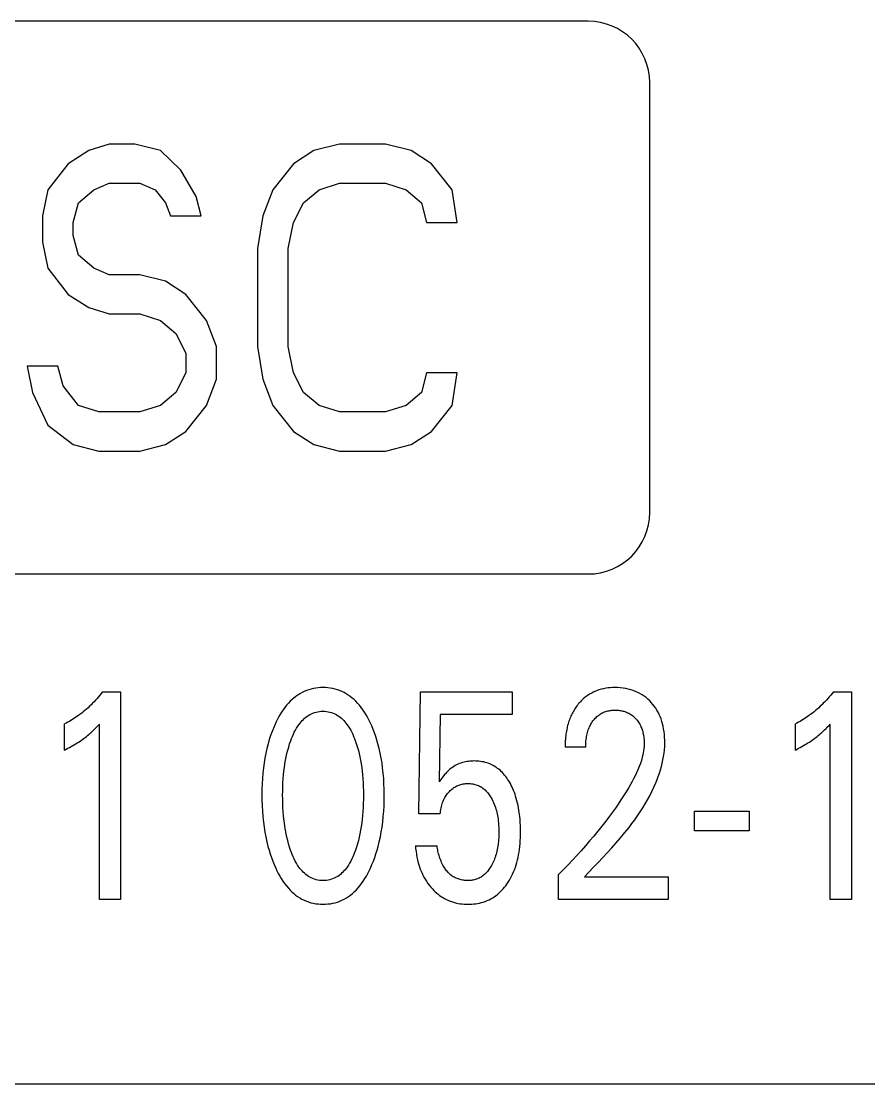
# Model space of a CAD drawing. Extents: x 0 to 420, y 0 to 297.
# Drawn here: x 186.53 to 193.43, y 186.17 to 194.82 of the extents above; entities that cross this region are included whole.
import ezdxf

# ---------------------------------------------------------------- set-up
doc = ezdxf.new("R2010")
doc.units = 0
doc.header["$LTSCALE"] = 23.1
doc.layers.add('10000_FRONT', color=7, linetype='CONTINUOUS')

msp = doc.modelspace()

# ---------------------------------------------------------------- linework, layer by layer
at = {"layer": '10000_FRONT', "color": 7, "linetype": 'CONTINUOUS'}
for p, q in [((191.1476, 194.8227), (183.6476, 194.8227)), ((191.6476, 190.8227), (191.6476, 194.3227)), ((187.0809, 193.7695), (186.9143, 193.6631)), ((187.2476, 193.8227), (187.0809, 193.7695)), ((187.4559, 193.8227), (187.2476, 193.8227)), ((187.6643, 193.7695), (187.4559, 193.8227)), ((187.8309, 193.6099), (187.6643, 193.7695)), ((188.9143, 193.7695), (188.7476, 193.6631)), ((189.1226, 193.8227), (188.9143, 193.7695)), ((189.4976, 193.8227), (189.1226, 193.8227)), ((189.7059, 193.7695), (189.4976, 193.8227)), ((189.8726, 193.6631), (189.7059, 193.7695)), ((186.9143, 193.6631), (186.7476, 193.4503)), ((187.9559, 193.3971), (187.8309, 193.6099)), ((188.7476, 193.6631), (188.5809, 193.4503)), ((190.0393, 193.4503), (189.8726, 193.6631)), ((187.1226, 193.4503), (187.2476, 193.5035)), ((187.2476, 193.5035), (187.4976, 193.5035)), ((187.4976, 193.5035), (187.6226, 193.4503)), ((188.9559, 193.4503), (189.1226, 193.5035)), ((189.1226, 193.5035), (189.4976, 193.5035)), ((189.4976, 193.5035), (189.6643, 193.4503)), ((186.7476, 193.4503), (186.7059, 193.2376)), ((186.9976, 193.3439), (187.1226, 193.4503)), ((187.6226, 193.4503), (187.7059, 193.3439)), ((188.5809, 193.4503), (188.4976, 193.2376)), ((188.8309, 193.3439), (188.9559, 193.4503)), ((189.6643, 193.4503), (189.7893, 193.3439)), ((190.0809, 193.1844), (190.0393, 193.4503)), ((186.9559, 193.1844), (186.9976, 193.3439)), ((187.7059, 193.3439), (187.7476, 193.2376)), ((187.9976, 193.2376), (187.9559, 193.3971)), ((188.7476, 193.1844), (188.8309, 193.3439)), ((189.7893, 193.3439), (189.8309, 193.1844)), ((186.7059, 193.2376), (186.7059, 193.0248)), ((186.9559, 193.078), (186.9559, 193.1844)), ((187.7476, 193.2376), (187.9976, 193.2376)), ((188.4976, 193.2376), (188.4559, 192.9716)), ((188.7059, 192.9716), (188.7476, 193.1844)), ((189.8309, 193.1844), (190.0809, 193.1844)), ((186.9976, 192.9184), (186.9559, 193.078)), ((186.7059, 193.0248), (186.7476, 192.812)), ((187.1226, 192.812), (186.9976, 192.9184)), ((188.4559, 192.9716), (188.4559, 192.1737)), ((188.7059, 192.1737), (188.7059, 192.9716)), ((186.7476, 192.812), (186.9143, 192.5993)), ((187.2476, 192.7588), (187.1226, 192.812)), ((187.4976, 192.7588), (187.2476, 192.7588)), ((187.7059, 192.7056), (187.4976, 192.7588)), ((187.8726, 192.5993), (187.7059, 192.7056)), ((186.9143, 192.5993), (187.0809, 192.4929)), ((188.0393, 192.3865), (187.8726, 192.5993)), ((187.0809, 192.4929), (187.2476, 192.4397)), ((187.2476, 192.4397), (187.4976, 192.4397)), ((187.4976, 192.4397), (187.6643, 192.3865)), ((187.6643, 192.3865), (187.7893, 192.2801)), ((188.1226, 192.1737), (188.0393, 192.3865)), ((187.7893, 192.2801), (187.8726, 192.1205)), ((187.8726, 192.1205), (187.8726, 191.961)), ((188.1226, 191.9078), (188.1226, 192.1737)), ((188.4559, 192.1737), (188.4976, 191.9078)), ((188.7476, 191.961), (188.7059, 192.1737)), ((186.5809, 192.0142), (186.6226, 191.8014)), ((186.8309, 192.0142), (186.5809, 192.0142)), ((186.8726, 191.8546), (186.8309, 192.0142)), ((187.8726, 191.961), (187.7893, 191.8014)), ((188.8309, 191.8014), (188.7476, 191.961)), ((189.8309, 191.961), (189.7893, 191.8014)), ((190.0809, 191.961), (189.8309, 191.961)), ((190.0393, 191.695), (190.0809, 191.961)), ((188.0393, 191.695), (188.1226, 191.9078)), ((188.4976, 191.9078), (188.5809, 191.695)), ((186.6226, 191.8014), (186.7476, 191.5354)), ((186.9976, 191.695), (186.8726, 191.8546)), ((187.7893, 191.8014), (187.6643, 191.695)), ((188.9559, 191.695), (188.8309, 191.8014)), ((189.7893, 191.8014), (189.6643, 191.695)), ((187.1643, 191.6418), (186.9976, 191.695)), ((187.6643, 191.695), (187.4976, 191.6418)), ((187.8726, 191.4822), (188.0393, 191.695)), ((188.5809, 191.695), (188.7476, 191.4822)), ((189.1226, 191.6418), (188.9559, 191.695)), ((189.6643, 191.695), (189.4976, 191.6418)), ((189.8726, 191.4822), (190.0393, 191.695)), ((187.4976, 191.6418), (187.1643, 191.6418)), ((189.4976, 191.6418), (189.1226, 191.6418)), ((186.7476, 191.5354), (186.9559, 191.3759)), ((187.7059, 191.3759), (187.8726, 191.4822)), ((188.7476, 191.4822), (188.9143, 191.3759)), ((189.7059, 191.3759), (189.8726, 191.4822)), ((186.9559, 191.3759), (187.1643, 191.3227)), ((187.4976, 191.3227), (187.7059, 191.3759)), ((188.9143, 191.3759), (189.1226, 191.3227)), ((189.4976, 191.3227), (189.7059, 191.3759)), ((187.1643, 191.3227), (187.4976, 191.3227)), ((189.1226, 191.3227), (189.4976, 191.3227)), ((183.6476, 190.3227), (191.1476, 190.3227)), ((187.1838, 189.3492), (187.1725, 189.3355)), ((187.1948, 189.363), (187.1838, 189.3492)), ((187.1948, 189.363), (187.3413, 189.363)), ((187.3413, 189.363), (187.3413, 187.6727)), ((188.8178, 189.3576), (188.8003, 189.3479)), ((188.8357, 189.3664), (188.8178, 189.3576)), ((188.8538, 189.3739), (188.8357, 189.3664)), ((188.8723, 189.3804), (188.8538, 189.3739)), ((188.8911, 189.3858), (188.8723, 189.3804)), ((188.9102, 189.3902), (188.8911, 189.3858)), ((188.9296, 189.3936), (188.9102, 189.3902)), ((188.9492, 189.396), (188.9296, 189.3936)), ((188.9689, 189.3975), (188.9492, 189.396)), ((188.9886, 189.398), (188.9689, 189.3975)), ((189.0084, 189.3975), (188.9886, 189.398)), ((189.0281, 189.3961), (189.0084, 189.3975)), ((189.0477, 189.3936), (189.0281, 189.3961)), ((189.0672, 189.3902), (189.0477, 189.3936)), ((189.0864, 189.3858), (189.0672, 189.3902)), ((189.1053, 189.3804), (189.0864, 189.3858)), ((189.1238, 189.3739), (189.1053, 189.3804)), ((189.1419, 189.3664), (189.1238, 189.3739)), ((189.1599, 189.3576), (189.1419, 189.3664)), ((189.1773, 189.3479), (189.1599, 189.3576)), ((189.7697, 188.3691), (189.7807, 189.363)), ((189.7807, 189.363), (190.5288, 189.363)), ((190.5288, 189.363), (190.5288, 189.1775)), ((191.1754, 189.3538), (191.1572, 189.3434)), ((191.1942, 189.3631), (191.1754, 189.3538)), ((191.2135, 189.3713), (191.1942, 189.3631)), ((191.2332, 189.3784), (191.2135, 189.3713)), ((191.2533, 189.3843), (191.2332, 189.3784)), ((191.2716, 189.3886), (191.2533, 189.3843)), ((191.29, 189.3921), (191.2716, 189.3886)), ((191.3086, 189.3947), (191.29, 189.3921)), ((191.3272, 189.3965), (191.3086, 189.3947)), ((191.346, 189.3976), (191.3272, 189.3965)), ((191.3648, 189.398), (191.346, 189.3976)), ((191.3867, 189.3976), (191.3648, 189.398)), ((191.4086, 189.3962), (191.3867, 189.3976)), ((191.4304, 189.3939), (191.4086, 189.3962)), ((191.4521, 189.3904), (191.4304, 189.3939)), ((191.4735, 189.3859), (191.4521, 189.3904)), ((191.4931, 189.3807), (191.4735, 189.3859)), ((191.5124, 189.3745), (191.4931, 189.3807)), ((191.5313, 189.3673), (191.5124, 189.3745)), ((191.5498, 189.3591), (191.5313, 189.3673)), ((191.5678, 189.3498), (191.5498, 189.3591)), ((191.5851, 189.3396), (191.5678, 189.3498)), ((193.1319, 189.3492), (193.1207, 189.3355)), ((193.143, 189.363), (193.1319, 189.3492)), ((193.143, 189.363), (193.2895, 189.363)), ((193.2895, 189.363), (193.2895, 187.6727)), ((187.1128, 189.2699), (187.1002, 189.2574)), ((187.1252, 189.2826), (187.1128, 189.2699)), ((187.1374, 189.2955), (187.1252, 189.2826)), ((187.1493, 189.3087), (187.1374, 189.2955)), ((187.161, 189.322), (187.1493, 189.3087)), ((187.1725, 189.3355), (187.161, 189.322)), ((188.7078, 189.2716), (188.6922, 189.2538)), ((188.7217, 189.2861), (188.7078, 189.2716)), ((188.7362, 189.2999), (188.7217, 189.2861)), ((188.7514, 189.3131), (188.7362, 189.2999)), ((188.7671, 189.3255), (188.7514, 189.3131)), ((188.7834, 189.3371), (188.7671, 189.3255)), ((188.8003, 189.3479), (188.7834, 189.3371)), ((189.1942, 189.3372), (189.1773, 189.3479)), ((189.2105, 189.3255), (189.1942, 189.3372)), ((189.2263, 189.3131), (189.2105, 189.3255)), ((189.2414, 189.2999), (189.2263, 189.3131)), ((189.2559, 189.2861), (189.2414, 189.2999)), ((189.2698, 189.2716), (189.2559, 189.2861)), ((189.2854, 189.2538), (189.2698, 189.2716)), ((191.0693, 189.267), (191.0624, 189.2587)), ((191.0763, 189.2751), (191.0693, 189.267)), ((191.0835, 189.2829), (191.0763, 189.2751)), ((191.0909, 189.2905), (191.0835, 189.2829)), ((191.1063, 189.3052), (191.0909, 189.2905)), ((191.1225, 189.3189), (191.1063, 189.3052)), ((191.1395, 189.3317), (191.1225, 189.3189)), ((191.1572, 189.3434), (191.1395, 189.3317)), ((191.6017, 189.3284), (191.5851, 189.3396)), ((191.6177, 189.3163), (191.6017, 189.3284)), ((191.6331, 189.3033), (191.6177, 189.3163)), ((191.6477, 189.2895), (191.6331, 189.3033)), ((191.6609, 189.2757), (191.6477, 189.2895)), ((191.6734, 189.2613), (191.6609, 189.2757)), ((193.061, 189.2699), (193.0484, 189.2574)), ((193.0734, 189.2826), (193.061, 189.2699)), ((193.0855, 189.2955), (193.0734, 189.2826)), ((193.0975, 189.3087), (193.0855, 189.2955)), ((193.1092, 189.322), (193.0975, 189.3087)), ((193.1207, 189.3355), (193.1092, 189.322)), ((187.0106, 189.1803), (186.997, 189.1703)), ((187.024, 189.1906), (187.0106, 189.1803)), ((187.0372, 189.2012), (187.024, 189.1906)), ((187.0502, 189.212), (187.0372, 189.2012)), ((187.063, 189.223), (187.0502, 189.212)), ((187.0756, 189.2342), (187.063, 189.223)), ((187.088, 189.2457), (187.0756, 189.2342)), ((187.1002, 189.2574), (187.088, 189.2457)), ((188.6381, 189.1764), (188.6264, 189.1558)), ((188.6505, 189.1965), (188.6381, 189.1764)), ((188.6636, 189.2162), (188.6505, 189.1965)), ((188.6775, 189.2353), (188.6636, 189.2162)), ((188.6922, 189.2538), (188.6775, 189.2353)), ((188.8699, 189.1719), (188.8813, 189.1786)), ((188.8813, 189.1786), (188.8937, 189.1848)), ((188.8937, 189.1848), (188.9065, 189.1902)), ((188.9065, 189.1902), (188.9196, 189.1947)), ((188.9196, 189.1947), (188.9331, 189.1985)), ((188.9331, 189.1985), (188.9468, 189.2014)), ((188.9468, 189.2014), (188.9606, 189.2035)), ((188.9606, 189.2035), (188.9746, 189.2048)), ((188.9746, 189.2048), (188.9886, 189.2052)), ((188.9886, 189.2052), (189.0026, 189.2048)), ((189.0026, 189.2048), (189.0166, 189.2035)), ((189.0166, 189.2035), (189.0305, 189.2014)), ((189.0305, 189.2014), (189.0441, 189.1985)), ((189.0441, 189.1985), (189.0576, 189.1947)), ((189.0576, 189.1947), (189.0707, 189.1902)), ((189.0707, 189.1902), (189.0835, 189.1848)), ((189.0835, 189.1848), (189.0959, 189.1786)), ((189.0959, 189.1786), (189.1073, 189.1719)), ((189.3001, 189.2353), (189.2854, 189.2538)), ((189.3139, 189.2162), (189.3001, 189.2353)), ((189.3269, 189.1965), (189.3139, 189.2162)), ((189.3393, 189.1764), (189.3269, 189.1965)), ((189.3509, 189.1558), (189.3393, 189.1764)), ((189.9427, 189.1775), (189.9327, 188.6305)), ((190.5288, 189.1775), (189.9427, 189.1775)), ((191.0112, 189.1771), (191.0064, 189.1666)), ((191.016, 189.1867), (191.0112, 189.1771)), ((191.0209, 189.1962), (191.016, 189.1867)), ((191.0262, 189.2055), (191.0209, 189.1962)), ((191.0316, 189.2148), (191.0262, 189.2055)), ((191.0373, 189.2239), (191.0316, 189.2148)), ((191.0433, 189.2328), (191.0373, 189.2239)), ((191.0494, 189.2416), (191.0433, 189.2328)), ((191.0558, 189.2502), (191.0494, 189.2416)), ((191.0624, 189.2587), (191.0558, 189.2502)), ((191.2327, 189.1735), (191.2404, 189.179)), ((191.2404, 189.179), (191.2481, 189.1839)), ((191.2481, 189.1839), (191.256, 189.1885)), ((191.256, 189.1885), (191.264, 189.1927)), ((191.264, 189.1927), (191.2723, 189.1965)), ((191.2723, 189.1965), (191.2807, 189.2)), ((191.2807, 189.2), (191.2893, 189.2031)), ((191.2893, 189.2031), (191.298, 189.2059)), ((191.298, 189.2059), (191.3061, 189.208)), ((191.3061, 189.208), (191.3144, 189.2099)), ((191.3144, 189.2099), (191.3227, 189.2114)), ((191.3227, 189.2114), (191.331, 189.2127)), ((191.331, 189.2127), (191.3394, 189.2136)), ((191.3394, 189.2136), (191.3478, 189.2143)), ((191.3478, 189.2143), (191.3563, 189.2147)), ((191.3563, 189.2147), (191.3648, 189.2148)), ((191.3648, 189.2148), (191.3742, 189.2147)), ((191.3742, 189.2147), (191.3835, 189.2143)), ((191.3835, 189.2143), (191.3929, 189.2136)), ((191.3929, 189.2136), (191.4022, 189.2125)), ((191.4022, 189.2125), (191.4115, 189.2111)), ((191.4115, 189.2111), (191.4207, 189.2093)), ((191.4207, 189.2093), (191.4299, 189.2072)), ((191.4299, 189.2072), (191.4382, 189.2049)), ((191.4382, 189.2049), (191.4465, 189.2023)), ((191.4465, 189.2023), (191.4547, 189.1993)), ((191.4547, 189.1993), (191.4628, 189.1961)), ((191.4628, 189.1961), (191.4707, 189.1925)), ((191.4707, 189.1925), (191.4785, 189.1886)), ((191.4785, 189.1886), (191.486, 189.1843)), ((191.486, 189.1843), (191.4934, 189.1797)), ((191.4934, 189.1797), (191.5006, 189.1748)), ((191.6852, 189.2463), (191.6734, 189.2613)), ((191.6963, 189.2307), (191.6852, 189.2463)), ((191.7065, 189.2146), (191.6963, 189.2307)), ((191.7159, 189.198), (191.7065, 189.2146)), ((191.7249, 189.1799), (191.7159, 189.198)), ((191.733, 189.1613), (191.7249, 189.1799)), ((192.9588, 189.1803), (192.9452, 189.1703)), ((192.9721, 189.1906), (192.9588, 189.1803)), ((192.9853, 189.2012), (192.9721, 189.1906)), ((192.9983, 189.212), (192.9853, 189.2012)), ((193.0111, 189.223), (192.9983, 189.212)), ((193.0237, 189.2342), (193.0111, 189.223)), ((193.0361, 189.2457), (193.0237, 189.2342)), ((193.0484, 189.2574), (193.0361, 189.2457)), ((186.8983, 189.1083), (186.8853, 189.1016)), ((186.8853, 188.8895), (186.8853, 189.1016)), ((186.9111, 189.1153), (186.8983, 189.1083)), ((186.9238, 189.1225), (186.9111, 189.1153)), ((186.9363, 189.13), (186.9238, 189.1225)), ((186.9488, 189.1376), (186.9363, 189.13)), ((186.961, 189.1455), (186.9488, 189.1376)), ((186.9732, 189.1535), (186.961, 189.1455)), ((186.9852, 189.1618), (186.9732, 189.1535)), ((186.997, 189.1703), (186.9852, 189.1618)), ((187.1499, 189.0807), (187.1591, 189.0905)), ((187.1591, 189.0905), (187.1683, 189.1004)), ((187.1683, 187.6727), (187.1683, 189.1004)), ((188.6014, 189.1061), (188.5872, 189.074)), ((188.6049, 189.1136), (188.6014, 189.1061)), ((188.6154, 189.1349), (188.6049, 189.1136)), ((188.6264, 189.1558), (188.6154, 189.1349)), ((188.7829, 189.0832), (188.7937, 189.0986)), ((188.7937, 189.0986), (188.8018, 189.1092)), ((188.8018, 189.1092), (188.8103, 189.1195)), ((188.8103, 189.1195), (188.8192, 189.1294)), ((188.8192, 189.1294), (188.8285, 189.139)), ((188.8285, 189.139), (188.8382, 189.148)), ((188.8382, 189.148), (188.8483, 189.1566)), ((188.8483, 189.1566), (188.8589, 189.1645)), ((188.8589, 189.1645), (188.8699, 189.1719)), ((189.1073, 189.1719), (189.1183, 189.1645)), ((189.1183, 189.1645), (189.1289, 189.1566)), ((189.1289, 189.1566), (189.139, 189.148)), ((189.139, 189.148), (189.1487, 189.139)), ((189.1487, 189.139), (189.1581, 189.1294)), ((189.1581, 189.1294), (189.167, 189.1195)), ((189.167, 189.1195), (189.1755, 189.1092)), ((189.1755, 189.1092), (189.1835, 189.0986)), ((189.1835, 189.0986), (189.1943, 189.0832)), ((189.3619, 189.1348), (189.3509, 189.1558)), ((189.3723, 189.1136), (189.3619, 189.1348)), ((189.385, 189.0857), (189.3723, 189.1136)), ((190.9799, 189.0904), (190.9771, 189.0792)), ((190.9829, 189.1016), (190.9799, 189.0904)), ((190.9862, 189.1127), (190.9829, 189.1016)), ((190.9897, 189.1236), (190.9862, 189.1127)), ((190.9935, 189.1345), (190.9897, 189.1236)), ((190.9975, 189.1453), (190.9935, 189.1345)), ((191.0018, 189.156), (190.9975, 189.1453)), ((191.0064, 189.1666), (191.0018, 189.156)), ((191.16, 189.0829), (191.1645, 189.0919)), ((191.1645, 189.0919), (191.1694, 189.1008)), ((191.1694, 189.1008), (191.1746, 189.1094)), ((191.1746, 189.1094), (191.1801, 189.1179)), ((191.1801, 189.1179), (191.186, 189.1261)), ((191.186, 189.1261), (191.1922, 189.1341)), ((191.1922, 189.1341), (191.1982, 189.1414)), ((191.1982, 189.1414), (191.2046, 189.1484)), ((191.2046, 189.1484), (191.2112, 189.1551)), ((191.2112, 189.1551), (191.2181, 189.1615)), ((191.2181, 189.1615), (191.2253, 189.1677)), ((191.2253, 189.1677), (191.2327, 189.1735)), ((191.5006, 189.1748), (191.5076, 189.1696)), ((191.5076, 189.1696), (191.5143, 189.1642)), ((191.5143, 189.1642), (191.5209, 189.1584)), ((191.5209, 189.1584), (191.5272, 189.1524)), ((191.5272, 189.1524), (191.5332, 189.1462)), ((191.5332, 189.1462), (191.5397, 189.1389)), ((191.5397, 189.1389), (191.5459, 189.1314)), ((191.5459, 189.1314), (191.5518, 189.1236)), ((191.5518, 189.1236), (191.5573, 189.1156)), ((191.5573, 189.1156), (191.5625, 189.1074)), ((191.5625, 189.1074), (191.5674, 189.099)), ((191.5674, 189.099), (191.5719, 189.0903)), ((191.5719, 189.0903), (191.5758, 189.082)), ((191.7402, 189.1424), (191.733, 189.1613)), ((191.7465, 189.1231), (191.7402, 189.1424)), ((191.752, 189.1036), (191.7465, 189.1231)), ((191.7568, 189.0839), (191.752, 189.1036)), ((192.8464, 189.1083), (192.8335, 189.1016)), ((192.8335, 188.8895), (192.8335, 189.1016)), ((192.8593, 189.1153), (192.8464, 189.1083)), ((192.8719, 189.1225), (192.8593, 189.1153)), ((192.8845, 189.13), (192.8719, 189.1225)), ((192.8969, 189.1376), (192.8845, 189.13)), ((192.9092, 189.1455), (192.8969, 189.1376)), ((192.9213, 189.1535), (192.9092, 189.1455)), ((192.9333, 189.1618), (192.9213, 189.1535)), ((192.9452, 189.1703), (192.9333, 189.1618)), ((193.098, 189.0807), (193.1072, 189.0905)), ((193.1072, 189.0905), (193.1164, 189.1004)), ((193.1164, 187.6727), (193.1164, 189.1004)), ((187.0623, 188.9999), (187.0718, 189.0075)), ((187.0718, 189.0075), (187.0812, 189.0153)), ((187.0812, 189.0153), (187.0904, 189.0233)), ((187.0904, 189.0233), (187.0986, 189.0305)), ((187.0986, 189.0305), (187.1066, 189.0378)), ((187.1066, 189.0378), (187.1146, 189.0452)), ((187.1146, 189.0452), (187.1233, 189.0537)), ((187.1233, 189.0537), (187.132, 189.0622)), ((187.132, 189.0622), (187.1405, 189.0709)), ((187.1405, 189.0709), (187.1499, 189.0807)), ((188.5621, 189.0083), (188.5512, 188.9749)), ((188.5741, 189.0413), (188.5621, 189.0083)), ((188.5872, 189.074), (188.5741, 189.0413)), ((188.7394, 189.0004), (188.7469, 189.0175)), ((188.7469, 189.0175), (188.7549, 189.0345)), ((188.7549, 189.0345), (188.7636, 189.0511)), ((188.7636, 189.0511), (188.7729, 189.0673)), ((188.7729, 189.0673), (188.7829, 189.0832)), ((189.1943, 189.0832), (189.2043, 189.0673)), ((189.2043, 189.0673), (189.2136, 189.0511)), ((189.2136, 189.0511), (189.2223, 189.0345)), ((189.2223, 189.0345), (189.2303, 189.0175)), ((189.2303, 189.0175), (189.2378, 189.0004)), ((189.3968, 189.0574), (189.385, 189.0857)), ((189.4078, 189.0287), (189.3968, 189.0574)), ((189.418, 188.9998), (189.4078, 189.0287)), ((190.9641, 189.0047), (190.9627, 188.9917)), ((190.9657, 189.0177), (190.9641, 189.0047)), ((190.9676, 189.0307), (190.9657, 189.0177)), ((190.9697, 189.0437), (190.9676, 189.0307)), ((190.9721, 189.0566), (190.9697, 189.0437)), ((190.9745, 189.0679), (190.9721, 189.0566)), ((190.9771, 189.0792), (190.9745, 189.0679)), ((191.134, 189.0002), (191.1361, 189.011)), ((191.1361, 189.011), (191.1385, 189.0218)), ((191.1385, 189.0218), (191.1412, 189.0324)), ((191.1412, 189.0324), (191.1443, 189.0429)), ((191.1443, 189.0429), (191.1478, 189.0533)), ((191.1478, 189.0533), (191.1516, 189.0636)), ((191.1516, 189.0636), (191.1558, 189.0737)), ((191.1558, 189.0737), (191.16, 189.0829)), ((191.5758, 189.082), (191.5794, 189.0736)), ((191.5794, 189.0736), (191.5827, 189.0651)), ((191.5827, 189.0651), (191.5857, 189.0564)), ((191.5857, 189.0564), (191.5884, 189.0476)), ((191.5884, 189.0476), (191.5909, 189.0388)), ((191.5909, 189.0388), (191.5931, 189.0298)), ((191.5931, 189.0298), (191.5951, 189.0209)), ((191.5951, 189.0209), (191.5973, 189.0091)), ((191.5973, 189.0091), (191.5992, 188.9973)), ((191.7612, 189.0614), (191.7568, 189.0839)), ((191.7648, 189.0388), (191.7612, 189.0614)), ((191.7675, 189.016), (191.7648, 189.0388)), ((191.7693, 188.9932), (191.7675, 189.016)), ((193.0104, 188.9999), (193.0199, 189.0075)), ((193.0199, 189.0075), (193.0293, 189.0153)), ((193.0293, 189.0153), (193.0386, 189.0233)), ((193.0386, 189.0233), (193.0467, 189.0305)), ((193.0467, 189.0305), (193.0548, 189.0378)), ((193.0548, 189.0378), (193.0627, 189.0452)), ((193.0627, 189.0452), (193.0715, 189.0537)), ((193.0715, 189.0537), (193.0801, 189.0622)), ((193.0801, 189.0622), (193.0886, 189.0709)), ((193.0886, 189.0709), (193.098, 189.0807)), ((186.9253, 188.9108), (186.9385, 188.9182)), ((186.9385, 188.9182), (186.9517, 188.9257)), ((186.9517, 188.9257), (186.9647, 188.9333)), ((186.9647, 188.9333), (186.9763, 188.9403)), ((186.9763, 188.9403), (186.9879, 188.9475)), ((186.9879, 188.9475), (186.9994, 188.9549)), ((186.9994, 188.9549), (187.0107, 188.9624)), ((187.0107, 188.9624), (187.0219, 188.97)), ((187.0219, 188.97), (187.0331, 188.9779)), ((187.0331, 188.9779), (187.0429, 188.9851)), ((187.0429, 188.9851), (187.0527, 188.9924)), ((187.0527, 188.9924), (187.0623, 188.9999)), ((188.5414, 188.9412), (188.5314, 188.9025)), ((188.5512, 188.9749), (188.5414, 188.9412)), ((188.709, 188.914), (188.717, 188.9399)), ((188.717, 188.9399), (188.7258, 188.9654)), ((188.7258, 188.9654), (188.7324, 188.983)), ((188.7324, 188.983), (188.7394, 189.0004)), ((189.2378, 189.0004), (189.2448, 188.983)), ((189.2448, 188.983), (189.2514, 188.9654)), ((189.2514, 188.9654), (189.2535, 188.9596)), ((189.2535, 188.9596), (189.2617, 188.9351)), ((189.2617, 188.9351), (189.2693, 188.9105)), ((189.4273, 188.9706), (189.418, 188.9998)), ((189.4359, 188.9412), (189.4273, 188.9706)), ((189.4459, 188.9025), (189.4359, 188.9412)), ((190.9592, 188.9266), (190.9591, 188.9136)), ((190.9595, 188.9395), (190.9592, 188.9266)), ((190.96, 188.9526), (190.9595, 188.9395)), ((190.9607, 188.9656), (190.96, 188.9526)), ((190.9616, 188.9786), (190.9607, 188.9656)), ((190.9627, 188.9917), (190.9616, 188.9786)), ((191.1267, 188.9136), (191.1268, 188.926)), ((191.1268, 188.926), (191.1272, 188.9383)), ((191.1272, 188.9383), (191.1279, 188.9508)), ((191.1279, 188.9508), (191.1289, 188.9632)), ((191.1289, 188.9632), (191.1303, 188.9756)), ((191.1303, 188.9756), (191.1319, 188.9879)), ((191.1319, 188.9879), (191.134, 189.0002)), ((191.5992, 188.9973), (191.6007, 188.9854)), ((191.6021, 188.9199), (191.6005, 188.9021)), ((191.6007, 188.9854), (191.6018, 188.9735)), ((191.6018, 188.9735), (191.6025, 188.9616)), ((191.6028, 188.9377), (191.6021, 188.9199)), ((191.6025, 188.9616), (191.6029, 188.9497)), ((191.6029, 188.9497), (191.6028, 188.9377)), ((191.7676, 188.892), (191.7695, 188.9196)), ((191.7702, 188.9703), (191.7693, 188.9932)), ((191.7695, 188.9196), (191.7704, 188.9474)), ((191.7704, 188.9474), (191.7702, 188.9703)), ((192.8735, 188.9108), (192.8867, 188.9182)), ((192.8867, 188.9182), (192.8998, 188.9257)), ((192.8998, 188.9257), (192.9128, 188.9333)), ((192.9128, 188.9333), (192.9245, 188.9403)), ((192.9245, 188.9403), (192.936, 188.9475)), ((192.936, 188.9475), (192.9475, 188.9549)), ((192.9475, 188.9549), (192.9589, 188.9624)), ((192.9589, 188.9624), (192.9701, 188.97)), ((192.9701, 188.97), (192.9812, 188.9779)), ((192.9812, 188.9779), (192.9911, 188.9851)), ((192.9911, 188.9851), (193.0008, 188.9924)), ((193.0008, 188.9924), (193.0104, 188.9999)), ((186.8853, 188.8895), (186.8987, 188.8965)), ((186.8987, 188.8965), (186.9121, 188.9036)), ((186.9121, 188.9036), (186.9253, 188.9108)), ((188.5226, 188.8635), (188.515, 188.8243)), ((188.5314, 188.9025), (188.5226, 188.8635)), ((188.6834, 188.8062), (188.6892, 188.8355)), ((188.6892, 188.8355), (188.6951, 188.8618)), ((188.6951, 188.8618), (188.7017, 188.888)), ((188.7017, 188.888), (188.709, 188.914)), ((189.2693, 188.9105), (189.2762, 188.8856)), ((189.2762, 188.8856), (189.2824, 188.8606)), ((189.2824, 188.8606), (189.288, 188.8355)), ((189.288, 188.8355), (189.2938, 188.8062)), ((189.4546, 188.8635), (189.4459, 188.9025)), ((189.4622, 188.8243), (189.4546, 188.8635)), ((191.1267, 188.9136), (190.9591, 188.9136)), ((191.5873, 188.8316), (191.5825, 188.8143)), ((191.5915, 188.8491), (191.5873, 188.8316)), ((191.5952, 188.8667), (191.5915, 188.8491)), ((191.5982, 188.8843), (191.5952, 188.8667)), ((191.6005, 188.9021), (191.5982, 188.8843)), ((191.7555, 188.8094), (191.7605, 188.8368)), ((191.7605, 188.8368), (191.7645, 188.8643)), ((191.7645, 188.8643), (191.7676, 188.892)), ((192.8335, 188.8895), (192.8469, 188.8965)), ((192.8469, 188.8965), (192.8602, 188.9036)), ((192.8602, 188.9036), (192.8735, 188.9108)), ((188.5032, 188.7452), (188.4985, 188.7015)), ((188.5086, 188.7848), (188.5032, 188.7452)), ((188.515, 188.8243), (188.5086, 188.7848)), ((188.6703, 188.7177), (188.674, 188.7473)), ((188.674, 188.7473), (188.6783, 188.7768)), ((188.6783, 188.7768), (188.6834, 188.8062)), ((189.2938, 188.8062), (189.2989, 188.7768)), ((189.2989, 188.7768), (189.3032, 188.7473)), ((189.3032, 188.7473), (189.3069, 188.7177)), ((189.4686, 188.7848), (189.4622, 188.8243)), ((189.474, 188.7452), (189.4686, 188.7848)), ((189.4788, 188.7015), (189.474, 188.7452)), ((190.0416, 188.7484), (190.031, 188.7407)), ((190.0525, 188.7557), (190.0416, 188.7484)), ((190.0638, 188.7624), (190.0525, 188.7557)), ((190.0753, 188.7685), (190.0638, 188.7624)), ((190.0871, 188.7741), (190.0753, 188.7685)), ((190.0992, 188.7791), (190.0871, 188.7741)), ((190.1114, 188.7836), (190.0992, 188.7791)), ((190.1239, 188.7875), (190.1114, 188.7836)), ((190.1364, 188.7909), (190.1239, 188.7875)), ((190.1481, 188.7935), (190.1364, 188.7909)), ((190.1598, 188.7957), (190.1481, 188.7935)), ((190.1716, 188.7974), (190.1598, 188.7957)), ((190.1834, 188.7987), (190.1716, 188.7974)), ((190.1953, 188.7997), (190.1834, 188.7987)), ((190.2073, 188.8002), (190.1953, 188.7997)), ((190.2193, 188.8004), (190.2073, 188.8002)), ((190.2322, 188.8002), (190.2193, 188.8004)), ((190.2452, 188.7995), (190.2322, 188.8002)), ((190.2581, 188.7984), (190.2452, 188.7995)), ((190.271, 188.7968), (190.2581, 188.7984)), ((190.2838, 188.7947), (190.271, 188.7968)), ((190.2965, 188.7922), (190.2838, 188.7947)), ((190.309, 188.7891), (190.2965, 188.7922)), ((190.3215, 188.7855), (190.309, 188.7891)), ((190.3337, 188.7814), (190.3215, 188.7855)), ((190.3453, 188.7769), (190.3337, 188.7814)), ((190.3567, 188.7719), (190.3453, 188.7769)), ((190.3678, 188.7664), (190.3567, 188.7719)), ((190.3787, 188.7604), (190.3678, 188.7664)), ((190.3894, 188.754), (190.3787, 188.7604)), ((190.3998, 188.7472), (190.3894, 188.754)), ((190.4099, 188.74), (190.3998, 188.7472)), ((191.5621, 188.7545), (191.5519, 188.7294)), ((191.5715, 188.78), (191.5621, 188.7545)), ((191.5772, 188.7971), (191.5715, 188.78)), ((191.5825, 188.8143), (191.5772, 188.7971)), ((191.7352, 188.7282), (191.7428, 188.7551)), ((191.7428, 188.7551), (191.7496, 188.7822)), ((191.7496, 188.7822), (191.7555, 188.8094)), ((188.4949, 188.6576), (188.4924, 188.6137)), ((188.4985, 188.7015), (188.4949, 188.6576)), ((188.6645, 188.6552), (188.6672, 188.6881)), ((188.6672, 188.6881), (188.6703, 188.7177)), ((189.3069, 188.7177), (189.31, 188.6881)), ((189.31, 188.6881), (189.3127, 188.6552)), ((189.4823, 188.6576), (189.4788, 188.7015)), ((189.4848, 188.6137), (189.4823, 188.6576)), ((189.9574, 188.664), (189.9449, 188.6474)), ((189.9686, 188.6782), (189.9574, 188.664)), ((189.9803, 188.6921), (189.9686, 188.6782)), ((189.9871, 188.6998), (189.9803, 188.6921)), ((189.9941, 188.7074), (189.9871, 188.6998)), ((190.0013, 188.7148), (189.9941, 188.7074)), ((190.0108, 188.7239), (190.0013, 188.7148)), ((190.0207, 188.7325), (190.0108, 188.7239)), ((190.031, 188.7407), (190.0207, 188.7325)), ((190.4198, 188.7324), (190.4099, 188.74)), ((190.4293, 188.7243), (190.4198, 188.7324)), ((190.4393, 188.7151), (190.4293, 188.7243)), ((190.4489, 188.7055), (190.4393, 188.7151)), ((190.4582, 188.6955), (190.4489, 188.7055)), ((190.467, 188.6852), (190.4582, 188.6955)), ((190.4755, 188.6745), (190.467, 188.6852)), ((190.4836, 188.6636), (190.4755, 188.6745)), ((190.4914, 188.6524), (190.4836, 188.6636)), ((191.5293, 188.6801), (191.5171, 188.6559)), ((191.5409, 188.7046), (191.5293, 188.6801)), ((191.5519, 188.7294), (191.5409, 188.7046)), ((191.7081, 188.6488), (191.7178, 188.675)), ((191.7178, 188.675), (191.7269, 188.7015)), ((191.7269, 188.7015), (191.7352, 188.7282)), ((188.4924, 188.6137), (188.491, 188.5697)), ((188.6602, 188.5563), (188.661, 188.5893)), ((188.661, 188.5893), (188.6624, 188.6222)), ((188.6624, 188.6222), (188.6645, 188.6552)), ((189.3127, 188.6552), (189.3148, 188.6222)), ((189.3148, 188.6222), (189.3162, 188.5893)), ((189.3162, 188.5893), (189.3171, 188.5563)), ((189.4862, 188.5697), (189.4848, 188.6137)), ((189.9449, 188.6474), (189.9327, 188.6305)), ((190.0305, 188.5655), (190.0378, 188.5717)), ((190.0378, 188.5717), (190.0452, 188.5776)), ((190.0452, 188.5776), (190.053, 188.5832)), ((190.053, 188.5832), (190.061, 188.5883)), ((190.061, 188.5883), (190.0689, 188.5929)), ((190.0689, 188.5929), (190.077, 188.5971)), ((190.077, 188.5971), (190.0854, 188.601)), ((190.0854, 188.601), (190.0939, 188.6044)), ((190.0939, 188.6044), (190.1025, 188.6074)), ((190.1025, 188.6074), (190.1113, 188.61)), ((190.1113, 188.61), (190.1206, 188.6123)), ((190.1206, 188.6123), (190.1299, 188.6141)), ((190.1299, 188.6141), (190.1394, 188.6155)), ((190.1394, 188.6155), (190.1489, 188.6165)), ((190.1489, 188.6165), (190.1584, 188.6171)), ((190.1584, 188.6171), (190.168, 188.6172)), ((190.168, 188.6172), (190.1777, 188.6171)), ((190.1777, 188.6171), (190.1874, 188.6165)), ((190.1874, 188.6165), (190.1971, 188.6155)), ((190.1971, 188.6155), (190.2067, 188.6141)), ((190.2067, 188.6141), (190.2162, 188.6123)), ((190.2162, 188.6123), (190.2256, 188.61)), ((190.2256, 188.61), (190.2349, 188.6073)), ((190.2349, 188.6073), (190.2441, 188.6041)), ((190.2441, 188.6041), (190.2528, 188.6006)), ((190.2528, 188.6006), (190.2613, 188.5966)), ((190.2613, 188.5966), (190.2696, 188.5922)), ((190.2696, 188.5922), (190.2777, 188.5875)), ((190.2777, 188.5875), (190.2855, 188.5823)), ((190.2855, 188.5823), (190.2932, 188.5768)), ((190.2932, 188.5768), (190.3005, 188.5709)), ((190.3005, 188.5709), (190.3076, 188.5648)), ((190.4988, 188.6409), (190.4914, 188.6524)), ((190.5059, 188.6293), (190.4988, 188.6409)), ((190.5136, 188.6157), (190.5059, 188.6293)), ((190.5209, 188.6018), (190.5136, 188.6157)), ((190.5277, 188.5878), (190.5209, 188.6018)), ((190.5342, 188.5736), (190.5277, 188.5878)), ((190.5403, 188.5592), (190.5342, 188.5736)), ((191.4775, 188.5848), (191.4568, 188.5505)), ((191.4911, 188.6083), (191.4775, 188.5848)), ((191.5043, 188.632), (191.4911, 188.6083)), ((191.5171, 188.6559), (191.5043, 188.632)), ((191.666, 188.5524), (191.6824, 188.5873)), ((191.6824, 188.5873), (191.6977, 188.6229)), ((191.6977, 188.6229), (191.7081, 188.6488)), ((188.491, 188.5697), (188.4905, 188.5257)), ((188.4905, 188.5257), (188.4909, 188.4809)), ((188.6599, 188.5233), (188.6602, 188.5563)), ((188.6601, 188.4898), (188.6599, 188.5233)), ((188.661, 188.4563), (188.6601, 188.4898)), ((189.3171, 188.4898), (189.3163, 188.4563)), ((189.3171, 188.5563), (189.3173, 188.5233)), ((189.3173, 188.5233), (189.3171, 188.4898)), ((189.4867, 188.5257), (189.4862, 188.5697)), ((189.4863, 188.481), (189.4867, 188.5257)), ((189.9699, 188.4822), (189.9746, 188.4921)), ((189.9746, 188.4921), (189.9798, 188.5019)), ((189.9798, 188.5019), (189.985, 188.5109)), ((189.985, 188.5109), (189.9907, 188.5196)), ((189.9907, 188.5196), (189.9967, 188.5282)), ((189.9967, 188.5282), (190.0031, 188.5364)), ((190.0031, 188.5364), (190.0098, 188.5445)), ((190.0098, 188.5445), (190.0169, 188.5522)), ((190.0169, 188.5522), (190.0236, 188.559)), ((190.0236, 188.559), (190.0305, 188.5655)), ((190.3076, 188.5648), (190.3151, 188.5576)), ((190.3151, 188.5576), (190.3222, 188.55)), ((190.3222, 188.55), (190.329, 188.5421)), ((190.329, 188.5421), (190.3355, 188.534)), ((190.3355, 188.534), (190.3417, 188.5256)), ((190.3417, 188.5256), (190.3475, 188.517)), ((190.3475, 188.517), (190.3531, 188.5081)), ((190.3531, 188.5081), (190.3584, 188.4992)), ((190.3584, 188.4992), (190.3653, 188.4868)), ((190.3653, 188.4868), (190.3716, 188.4741)), ((190.5459, 188.5446), (190.5403, 188.5592)), ((190.5513, 188.5299), (190.5459, 188.5446)), ((190.5562, 188.5151), (190.5513, 188.5299)), ((190.562, 188.4961), (190.5562, 188.5151)), ((190.5673, 188.477), (190.562, 188.4961)), ((191.4354, 188.5166), (191.4135, 188.483)), ((191.4568, 188.5505), (191.4354, 188.5166)), ((191.6111, 188.4506), (191.6303, 188.484)), ((191.6303, 188.484), (191.6486, 188.5179)), ((191.6486, 188.5179), (191.666, 188.5524)), ((188.4909, 188.4809), (188.4923, 188.4362)), ((188.4923, 188.4362), (188.4948, 188.3915)), ((188.6624, 188.4229), (188.661, 188.4563)), ((188.6644, 188.3894), (188.6624, 188.4229)), ((189.3149, 188.4229), (189.3128, 188.3894)), ((189.3163, 188.4563), (189.3149, 188.4229)), ((189.4824, 188.3918), (189.4849, 188.4364)), ((189.4849, 188.4364), (189.4863, 188.481)), ((189.9453, 188.3931), (189.9471, 188.4051)), ((189.9471, 188.4051), (189.9494, 188.4171)), ((189.9494, 188.4171), (189.952, 188.429)), ((189.952, 188.429), (189.955, 188.4408)), ((189.955, 188.4408), (189.9582, 188.4514)), ((189.9582, 188.4514), (189.9617, 188.4618)), ((189.9617, 188.4618), (189.9656, 188.4721)), ((189.9656, 188.4721), (189.9699, 188.4822)), ((190.3716, 188.4741), (190.3775, 188.4613)), ((190.3775, 188.4613), (190.3829, 188.4482)), ((190.3829, 188.4482), (190.3879, 188.435)), ((190.3879, 188.435), (190.3925, 188.4217)), ((190.3925, 188.4217), (190.3965, 188.4089)), ((190.3965, 188.4089), (190.4, 188.396)), ((190.5721, 188.4578), (190.5673, 188.477)), ((190.5763, 188.4384), (190.5721, 188.4578)), ((190.5802, 188.4189), (190.5763, 188.4384)), ((190.5835, 188.3994), (190.5802, 188.4189)), ((190.5864, 188.3798), (190.5835, 188.3994)), ((191.368, 188.417), (191.3446, 188.3844)), ((191.391, 188.4498), (191.368, 188.417)), ((191.4135, 188.483), (191.391, 188.4498)), ((191.5702, 188.3853), (191.591, 188.4177)), ((191.591, 188.4177), (191.6111, 188.4506)), ((188.4948, 188.3915), (188.4983, 188.3469)), ((188.4983, 188.3469), (188.503, 188.3024)), ((188.6671, 188.3561), (188.6644, 188.3894)), ((188.6702, 188.3259), (188.6671, 188.3561)), ((188.6738, 188.2959), (188.6702, 188.3259)), ((189.3071, 188.3259), (189.3034, 188.2959)), ((189.3101, 188.3561), (189.3071, 188.3259)), ((189.3128, 188.3894), (189.3101, 188.3561)), ((189.4742, 188.3029), (189.4789, 188.3473)), ((189.4789, 188.3473), (189.4824, 188.3918)), ((189.9427, 188.3691), (189.7697, 188.3691)), ((189.9427, 188.3691), (189.9438, 188.3811)), ((189.9438, 188.3811), (189.9453, 188.3931)), ((190.4, 188.396), (190.4033, 188.3831)), ((190.4033, 188.3831), (190.4062, 188.37)), ((190.4062, 188.37), (190.4087, 188.3569)), ((190.4087, 188.3569), (190.411, 188.3437)), ((190.411, 188.3437), (190.413, 188.3305)), ((190.413, 188.3305), (190.4152, 188.3131)), ((190.4152, 188.3131), (190.4169, 188.2957)), ((190.5885, 188.3642), (190.5864, 188.3798)), ((190.5903, 188.3486), (190.5885, 188.3642)), ((190.5926, 188.3236), (190.5903, 188.3486)), ((190.5944, 188.2986), (190.5926, 188.3236)), ((191.2895, 188.3109), (191.2577, 188.27)), ((191.3208, 188.3522), (191.2895, 188.3109)), ((191.3446, 188.3844), (191.3208, 188.3522)), ((191.5033, 188.2906), (191.5263, 188.3217)), ((191.5263, 188.3217), (191.5486, 188.3533)), ((191.5486, 188.3533), (191.5702, 188.3853)), ((192.013, 188.2317), (192.013, 188.3919)), ((192.013, 188.3919), (192.4581, 188.3919)), ((192.4581, 188.3919), (192.4581, 188.2317)), ((188.503, 188.3024), (188.5083, 188.2622)), ((188.5083, 188.2622), (188.5146, 188.2221)), ((188.6781, 188.2659), (188.6738, 188.2959)), ((188.6831, 188.236), (188.6781, 188.2659)), ((188.6888, 188.2063), (188.6831, 188.236)), ((189.2941, 188.236), (189.2884, 188.2063)), ((189.2991, 188.2659), (189.2941, 188.236)), ((189.3034, 188.2959), (189.2991, 188.2659)), ((189.4626, 188.2226), (189.4689, 188.2627)), ((189.4689, 188.2627), (189.4742, 188.3029)), ((190.4169, 188.2957), (190.4182, 188.2782)), ((190.4182, 188.2782), (190.4191, 188.2607)), ((190.4191, 188.2607), (190.4196, 188.2432)), ((190.4196, 188.2432), (190.4198, 188.2257)), ((190.4198, 188.2257), (190.4196, 188.2087)), ((190.5956, 188.2735), (190.5944, 188.2986)), ((190.5963, 188.2484), (190.5956, 188.2735)), ((190.5965, 188.2233), (190.5963, 188.2484)), ((191.2254, 188.2296), (191.1925, 188.1895)), ((191.2577, 188.27), (191.2254, 188.2296)), ((191.4459, 188.2172), (191.4798, 188.2598)), ((191.4798, 188.2598), (191.5033, 188.2906)), ((192.4581, 188.2317), (192.013, 188.2317)), ((188.5146, 188.2221), (188.5221, 188.1822)), ((188.5221, 188.1822), (188.5307, 188.1425)), ((188.5307, 188.1425), (188.5405, 188.1032)), ((188.6946, 188.1794), (188.6888, 188.2063)), ((188.7011, 188.1528), (188.6946, 188.1794)), ((188.7083, 188.1263), (188.7011, 188.1528)), ((189.2761, 188.1528), (189.2689, 188.1263)), ((189.2826, 188.1794), (189.2761, 188.1528)), ((189.2884, 188.2063), (189.2826, 188.1794)), ((189.4367, 188.1037), (189.4465, 188.1431)), ((189.4465, 188.1431), (189.4551, 188.1827)), ((189.4551, 188.1827), (189.4626, 188.2226)), ((190.4156, 188.141), (190.4144, 188.1304)), ((190.4172, 188.1579), (190.4156, 188.141)), ((190.4183, 188.1748), (190.4172, 188.1579)), ((190.4192, 188.1917), (190.4183, 188.1748)), ((190.4196, 188.2087), (190.4192, 188.1917)), ((190.5927, 188.128), (190.5944, 188.1518)), ((190.5944, 188.1518), (190.5956, 188.1756)), ((190.5956, 188.1756), (190.5963, 188.1994)), ((190.5963, 188.1994), (190.5965, 188.2233)), ((191.1587, 188.1493), (191.1243, 188.1094)), ((191.1925, 188.1895), (191.1587, 188.1493)), ((191.3754, 188.1339), (191.411, 188.1752)), ((191.411, 188.1752), (191.4459, 188.2172)), ((188.5405, 188.1032), (188.5489, 188.0733)), ((188.5489, 188.0733), (188.5581, 188.0437)), ((188.7162, 188.1), (188.7083, 188.1263)), ((188.7249, 188.0739), (188.7162, 188.1)), ((188.7314, 188.0558), (188.7249, 188.0739)), ((188.7384, 188.038), (188.7314, 188.0558)), ((189.2458, 188.0558), (189.2388, 188.038)), ((189.2523, 188.0739), (189.2458, 188.0558)), ((189.261, 188.1), (189.2523, 188.0739)), ((189.2689, 188.1263), (189.261, 188.1)), ((189.4191, 188.0441), (189.4283, 188.0738)), ((189.4283, 188.0738), (189.4367, 188.1037)), ((189.7404, 188.11), (189.7426, 188.0869)), ((189.7404, 188.11), (189.9171, 188.11)), ((189.7426, 188.0869), (189.7454, 188.0637)), ((189.7454, 188.0637), (189.7489, 188.0406)), ((189.9185, 188.0993), (189.9171, 188.11)), ((189.9201, 188.0884), (189.9185, 188.0993)), ((189.9221, 188.0773), (189.9201, 188.0884)), ((189.9243, 188.0661), (189.9221, 188.0773)), ((189.9269, 188.0547), (189.9243, 188.0661)), ((189.9297, 188.0432), (189.9269, 188.0547)), ((190.4003, 188.0536), (190.3968, 188.0405)), ((190.4035, 188.0667), (190.4003, 188.0536)), ((190.4063, 188.0799), (190.4035, 188.0667)), ((190.4089, 188.0932), (190.4063, 188.0799)), ((190.4111, 188.1065), (190.4089, 188.0932)), ((190.4131, 188.1199), (190.4111, 188.1065)), ((190.4144, 188.1304), (190.4131, 188.1199)), ((190.5805, 188.0363), (190.5841, 188.057)), ((190.5841, 188.057), (190.5876, 188.0806)), ((190.5876, 188.0806), (190.5904, 188.1043)), ((190.5904, 188.1043), (190.5927, 188.128)), ((191.0895, 188.0699), (191.0542, 188.0309)), ((191.1243, 188.1094), (191.0895, 188.0699)), ((191.2653, 188.0133), (191.3024, 188.053)), ((191.3024, 188.053), (191.3391, 188.0932)), ((191.3391, 188.0932), (191.3754, 188.1339)), ((188.5581, 188.0437), (188.5681, 188.0144)), ((188.5681, 188.0144), (188.5789, 187.9853)), ((188.5789, 187.9853), (188.5906, 187.9565)), ((188.7459, 188.0203), (188.7384, 188.038)), ((188.754, 188.0029), (188.7459, 188.0203)), ((188.7626, 187.9858), (188.754, 188.0029)), ((188.772, 187.969), (188.7626, 187.9858)), ((188.782, 187.9526), (188.772, 187.969)), ((189.2053, 187.969), (189.1952, 187.9526)), ((189.2146, 187.9858), (189.2053, 187.969)), ((189.2233, 188.0029), (189.2146, 187.9858)), ((189.2313, 188.0203), (189.2233, 188.0029)), ((189.2388, 188.038), (189.2313, 188.0203)), ((189.3866, 187.9566), (189.3983, 187.9855)), ((189.3983, 187.9855), (189.4091, 188.0146)), ((189.4091, 188.0146), (189.4191, 188.0441)), ((189.7489, 188.0406), (189.7532, 188.0175)), ((189.7532, 188.0175), (189.7582, 187.9946)), ((189.7582, 187.9946), (189.764, 187.9719)), ((189.764, 187.9719), (189.769, 187.9545)), ((189.9329, 188.0317), (189.9297, 188.0432)), ((189.9364, 188.0202), (189.9329, 188.0317)), ((189.9402, 188.0087), (189.9364, 188.0202)), ((189.9444, 187.9972), (189.9402, 188.0087)), ((189.9489, 187.9859), (189.9444, 187.9972)), ((189.9538, 187.9746), (189.9489, 187.9859)), ((189.959, 187.9636), (189.9538, 187.9746)), ((190.3706, 187.9704), (190.3652, 187.9594)), ((190.3757, 187.9816), (190.3706, 187.9704)), ((190.3805, 187.9929), (190.3757, 187.9816)), ((190.385, 188.0043), (190.3805, 187.9929)), ((190.3891, 188.0159), (190.385, 188.0043)), ((190.3929, 188.0276), (190.3891, 188.0159)), ((190.3968, 188.0405), (190.3929, 188.0276)), ((190.5605, 187.9546), (190.5664, 187.9748)), ((190.5664, 187.9748), (190.5717, 187.9952)), ((190.5717, 187.9952), (190.5764, 188.0157)), ((190.5764, 188.0157), (190.5805, 188.0363)), ((191.0179, 187.9916), (190.981, 187.9527)), ((191.0542, 188.0309), (191.0179, 187.9916)), ((191.1908, 187.9351), (191.228, 187.974)), ((191.228, 187.974), (191.2653, 188.0133)), ((188.5906, 187.9565), (188.6031, 187.9281)), ((188.6031, 187.9281), (188.6135, 187.9062)), ((188.6135, 187.9062), (188.6245, 187.8846)), ((188.6245, 187.8846), (188.6362, 187.8634)), ((188.7929, 187.9367), (188.782, 187.9526)), ((188.8009, 187.9258), (188.7929, 187.9367)), ((188.8094, 187.9152), (188.8009, 187.9258)), ((188.8183, 187.905), (188.8094, 187.9152)), ((188.8276, 187.8952), (188.8183, 187.905)), ((188.8374, 187.8859), (188.8276, 187.8952)), ((188.8476, 187.877), (188.8374, 187.8859)), ((189.1398, 187.8859), (189.1296, 187.877)), ((189.1496, 187.8952), (189.1398, 187.8859)), ((189.1589, 187.905), (189.1496, 187.8952)), ((189.1678, 187.9152), (189.1589, 187.905)), ((189.1763, 187.9258), (189.1678, 187.9152)), ((189.1844, 187.9367), (189.1763, 187.9258)), ((189.1952, 187.9526), (189.1844, 187.9367)), ((189.3412, 187.8634), (189.3528, 187.8846)), ((189.3528, 187.8846), (189.3637, 187.9062)), ((189.3637, 187.9062), (189.3741, 187.9281)), ((189.3741, 187.9281), (189.3866, 187.9566)), ((189.769, 187.9545), (189.7745, 187.9373)), ((189.7745, 187.9373), (189.7806, 187.9203)), ((189.7806, 187.9203), (189.7872, 187.9035)), ((189.7872, 187.9035), (189.7943, 187.8869)), ((189.7943, 187.8869), (189.8021, 187.8706)), ((189.9645, 187.9527), (189.959, 187.9636)), ((189.969, 187.9445), (189.9645, 187.9527)), ((189.9737, 187.9365), (189.969, 187.9445)), ((189.9787, 187.9287), (189.9737, 187.9365)), ((189.9838, 187.921), (189.9787, 187.9287)), ((189.9892, 187.9136), (189.9838, 187.921)), ((189.9948, 187.9063), (189.9892, 187.9136)), ((190.0007, 187.8993), (189.9948, 187.9063)), ((190.0067, 187.8926), (190.0007, 187.8993)), ((190.013, 187.8861), (190.0067, 187.8926)), ((190.0196, 187.8799), (190.013, 187.8861)), ((190.0263, 187.874), (190.0196, 187.8799)), ((190.3084, 187.881), (190.3021, 187.8753)), ((190.3151, 187.8876), (190.3084, 187.881)), ((190.3216, 187.8945), (190.3151, 187.8876)), ((190.3277, 187.9016), (190.3216, 187.8945)), ((190.3336, 187.909), (190.3277, 187.9016)), ((190.3393, 187.9166), (190.3336, 187.909)), ((190.3446, 187.9243), (190.3393, 187.9166)), ((190.3498, 187.9323), (190.3446, 187.9243)), ((190.3547, 187.9404), (190.3498, 187.9323)), ((190.3594, 187.9486), (190.3547, 187.9404)), ((190.3652, 187.9594), (190.3594, 187.9486)), ((190.5239, 187.8624), (190.5321, 187.8796)), ((190.5321, 187.8796), (190.5398, 187.8971)), ((190.5398, 187.8971), (190.5469, 187.9148)), ((190.5469, 187.9148), (190.554, 187.9346)), ((190.554, 187.9346), (190.5605, 187.9546)), ((190.9437, 187.9143), (190.906, 187.8763)), ((190.981, 187.9527), (190.9437, 187.9143)), ((191.1166, 187.8582), (191.1908, 187.9351)), ((188.6362, 187.8634), (188.6486, 187.8425)), ((188.6486, 187.8425), (188.6617, 187.8222)), ((188.6617, 187.8222), (188.6757, 187.8024)), ((188.6757, 187.8024), (188.6905, 187.7833)), ((188.8582, 187.8688), (188.8476, 187.877)), ((188.8693, 187.8612), (188.8582, 187.8688)), ((188.8808, 187.8543), (188.8693, 187.8612)), ((188.8932, 187.848), (188.8808, 187.8543)), ((188.906, 187.8424), (188.8932, 187.848)), ((188.9192, 187.8377), (188.906, 187.8424)), ((188.9327, 187.8338), (188.9192, 187.8377)), ((188.9465, 187.8308), (188.9327, 187.8338)), ((188.9604, 187.8286), (188.9465, 187.8308)), ((188.9745, 187.8273), (188.9604, 187.8286)), ((188.9886, 187.8269), (188.9745, 187.8273)), ((189.0027, 187.8273), (188.9886, 187.8269)), ((189.0168, 187.8286), (189.0027, 187.8273)), ((189.0307, 187.8308), (189.0168, 187.8286)), ((189.0445, 187.8338), (189.0307, 187.8308)), ((189.058, 187.8377), (189.0445, 187.8338)), ((189.0712, 187.8424), (189.058, 187.8377)), ((189.084, 187.848), (189.0712, 187.8424)), ((189.0965, 187.8543), (189.084, 187.848)), ((189.108, 187.8612), (189.0965, 187.8543)), ((189.119, 187.8688), (189.108, 187.8612)), ((189.1296, 187.877), (189.119, 187.8688)), ((189.2871, 187.7833), (189.3019, 187.8024)), ((189.3019, 187.8024), (189.3158, 187.8222)), ((189.3158, 187.8222), (189.3289, 187.8425)), ((189.3289, 187.8425), (189.3412, 187.8634)), ((189.8021, 187.8706), (189.8104, 187.8546)), ((189.8104, 187.8546), (189.8202, 187.8374)), ((189.8202, 187.8374), (189.8307, 187.8206)), ((189.8307, 187.8206), (189.8419, 187.8042)), ((189.8419, 187.8042), (189.8538, 187.7884)), ((190.0334, 187.8685), (190.0263, 187.874)), ((190.0406, 187.8632), (190.0334, 187.8685)), ((190.0481, 187.8583), (190.0406, 187.8632)), ((190.0557, 187.8539), (190.0481, 187.8583)), ((190.0636, 187.8498), (190.0557, 187.8539)), ((190.0716, 187.8461), (190.0636, 187.8498)), ((190.0799, 187.8427), (190.0716, 187.8461)), ((190.0882, 187.8396), (190.0799, 187.8427)), ((190.0968, 187.8369), (190.0882, 187.8396)), ((190.1054, 187.8345), (190.0968, 187.8369)), ((190.1142, 187.8324), (190.1054, 187.8345)), ((190.1231, 187.8307), (190.1142, 187.8324)), ((190.132, 187.8293), (190.1231, 187.8307)), ((190.141, 187.8282), (190.132, 187.8293)), ((190.15, 187.8275), (190.141, 187.8282)), ((190.159, 187.827), (190.15, 187.8275)), ((190.168, 187.8269), (190.159, 187.827)), ((190.1768, 187.8271), (190.168, 187.8269)), ((190.1855, 187.8275), (190.1768, 187.8271)), ((190.1942, 187.8283), (190.1855, 187.8275)), ((190.2028, 187.8295), (190.1942, 187.8283)), ((190.2114, 187.8309), (190.2028, 187.8295)), ((190.2198, 187.8327), (190.2114, 187.8309)), ((190.2282, 187.8349), (190.2198, 187.8327)), ((190.2365, 187.8375), (190.2282, 187.8349)), ((190.2446, 187.8404), (190.2365, 187.8375)), ((190.2524, 187.8436), (190.2446, 187.8404)), ((190.26, 187.8472), (190.2524, 187.8436)), ((190.2675, 187.8511), (190.26, 187.8472)), ((190.2748, 187.8554), (190.2675, 187.8511)), ((190.2819, 187.8599), (190.2748, 187.8554)), ((190.2889, 187.8648), (190.2819, 187.8599)), ((190.2956, 187.8699), (190.2889, 187.8648)), ((190.3021, 187.8753), (190.2956, 187.8699)), ((190.4755, 187.7841), (190.4848, 187.7968)), ((190.4848, 187.7968), (190.4955, 187.8126)), ((190.4955, 187.8126), (190.5056, 187.8288)), ((190.5056, 187.8288), (190.515, 187.8454)), ((190.515, 187.8454), (190.5239, 187.8624)), ((190.906, 187.6727), (190.906, 187.8763)), ((191.1166, 187.8582), (191.7969, 187.8582)), ((191.7969, 187.8582), (191.7969, 187.6727)), ((188.6905, 187.7833), (188.7062, 187.7648)), ((188.7062, 187.7648), (188.7201, 187.7499)), ((188.7201, 187.7499), (188.7346, 187.7356)), ((188.7346, 187.7356), (188.7498, 187.722)), ((188.7498, 187.722), (188.7656, 187.7091)), ((188.7656, 187.7091), (188.782, 187.6971)), ((189.1956, 187.6971), (189.212, 187.7091)), ((189.212, 187.7091), (189.2279, 187.722)), ((189.2279, 187.722), (189.243, 187.7356)), ((189.243, 187.7356), (189.2576, 187.7499)), ((189.2576, 187.7499), (189.2714, 187.7648)), ((189.2714, 187.7648), (189.2871, 187.7833)), ((189.8538, 187.7884), (189.8663, 187.773)), ((189.8663, 187.773), (189.8795, 187.7582)), ((189.8795, 187.7582), (189.8903, 187.747)), ((189.8903, 187.747), (189.9015, 187.7363)), ((189.9015, 187.7363), (189.913, 187.7259)), ((189.913, 187.7259), (189.9249, 187.716)), ((189.9249, 187.716), (189.9372, 187.7066)), ((189.9372, 187.7066), (189.9499, 187.6977)), ((190.3845, 187.6965), (190.3983, 187.7064)), ((190.3983, 187.7064), (190.4107, 187.7161)), ((190.4107, 187.7161), (190.4226, 187.7263)), ((190.4226, 187.7263), (190.434, 187.737)), ((190.434, 187.737), (190.4451, 187.7482)), ((190.4451, 187.7482), (190.4557, 187.7598)), ((190.4557, 187.7598), (190.4658, 187.7718)), ((190.4658, 187.7718), (190.4755, 187.7841)), ((187.3413, 187.6727), (187.1683, 187.6727)), ((188.782, 187.6971), (188.799, 187.686)), ((188.799, 187.686), (188.8166, 187.6758)), ((188.8166, 187.6758), (188.8347, 187.6668)), ((188.8347, 187.6668), (188.8528, 187.659)), ((188.8528, 187.659), (188.8714, 187.6524)), ((188.8714, 187.6524), (188.8904, 187.6467)), ((188.8904, 187.6467), (188.9096, 187.6422)), ((188.9096, 187.6422), (188.9292, 187.6386)), ((188.9292, 187.6386), (188.9489, 187.6361)), ((188.9489, 187.6361), (188.9687, 187.6346)), ((188.9687, 187.6346), (188.9886, 187.6341)), ((188.9886, 187.6341), (189.0086, 187.6346)), ((189.0086, 187.6346), (189.0285, 187.6361)), ((189.0285, 187.6361), (189.0482, 187.6386)), ((189.0482, 187.6386), (189.0678, 187.6421)), ((189.0678, 187.6421), (189.0871, 187.6467)), ((189.0871, 187.6467), (189.1061, 187.6523)), ((189.1061, 187.6523), (189.1248, 187.659)), ((189.1248, 187.659), (189.1429, 187.6668)), ((189.1429, 187.6668), (189.1611, 187.6758)), ((189.1611, 187.6758), (189.1786, 187.686)), ((189.1786, 187.686), (189.1956, 187.6971)), ((189.9499, 187.6977), (189.9629, 187.6893)), ((189.9629, 187.6893), (189.978, 187.6805)), ((189.978, 187.6805), (189.9935, 187.6724)), ((189.9935, 187.6724), (190.0095, 187.6651)), ((190.0095, 187.6651), (190.0257, 187.6586)), ((190.0257, 187.6586), (190.0422, 187.6529)), ((190.0422, 187.6529), (190.059, 187.6479)), ((190.059, 187.6479), (190.0743, 187.6441)), ((190.0743, 187.6441), (190.0897, 187.641)), ((190.0897, 187.641), (190.1052, 187.6385)), ((190.1052, 187.6385), (190.1208, 187.6366)), ((190.1208, 187.6366), (190.1365, 187.6352)), ((190.1365, 187.6352), (190.1522, 187.6344)), ((190.1522, 187.6344), (190.168, 187.6341)), ((190.168, 187.6341), (190.1838, 187.6344)), ((190.1838, 187.6344), (190.1996, 187.6351)), ((190.1996, 187.6351), (190.2154, 187.6365)), ((190.2154, 187.6365), (190.2311, 187.6384)), ((190.2311, 187.6384), (190.2467, 187.6409)), ((190.2467, 187.6409), (190.2622, 187.644)), ((190.2622, 187.644), (190.2775, 187.6478)), ((190.2775, 187.6478), (190.2927, 187.6522)), ((190.2927, 187.6522), (190.3088, 187.6577)), ((190.3088, 187.6577), (190.3246, 187.664)), ((190.3246, 187.664), (190.3402, 187.671)), ((190.3402, 187.671), (190.3553, 187.6788)), ((190.3553, 187.6788), (190.3701, 187.6873)), ((190.3701, 187.6873), (190.3845, 187.6965)), ((191.7969, 187.6727), (190.906, 187.6727)), ((193.2895, 187.6727), (193.1164, 187.6727)), ((137.7976, 186.1727), (207.2976, 186.1727))]:
    msp.add_line(p, q, dxfattribs=at)
for centre, start, end in [((191.1476, 194.3227), 0, 90), ((191.1476, 190.8227), 270, 360)]:
    msp.add_arc(centre, 0.5, start, end, dxfattribs=at)

doc.saveas('drawing.dxf')
